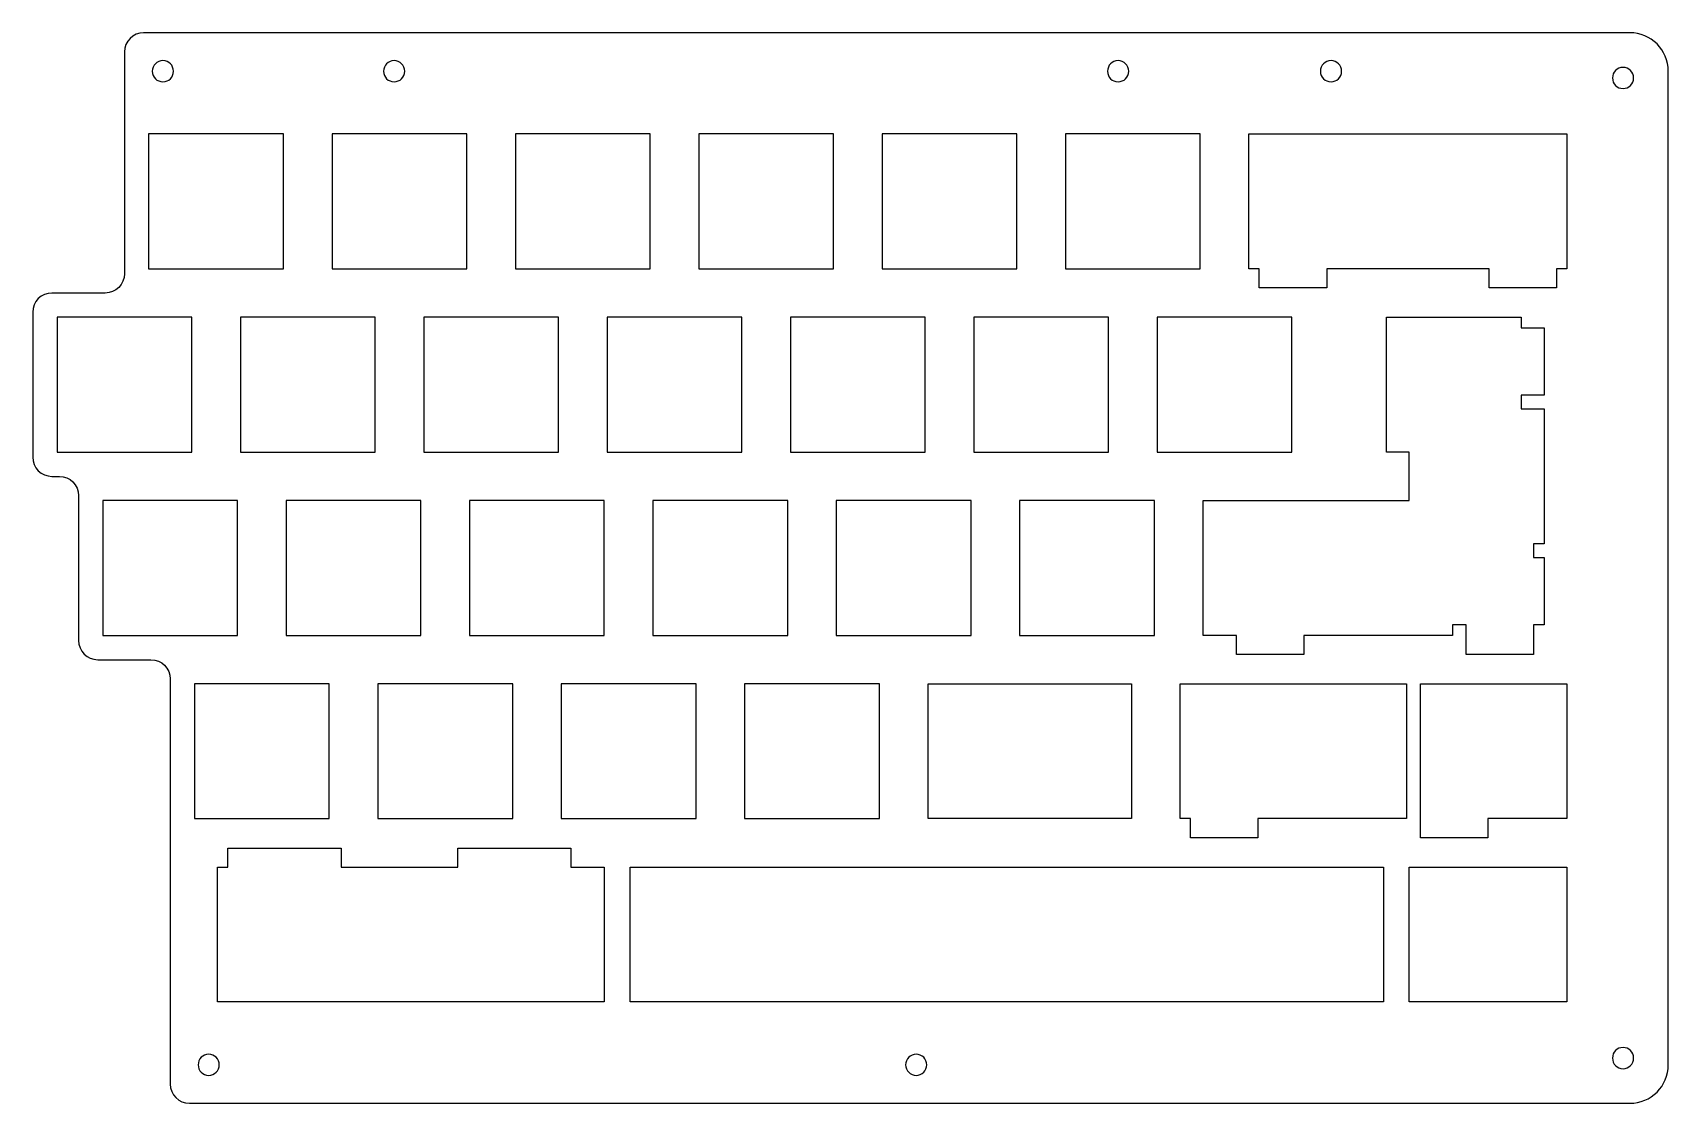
# Model space of a CAD drawing. Header units: inches. Extents: x 61 to 231, y -206 to -94.
import ezdxf

# ---------------------------------------------------------------- set-up
doc = ezdxf.new("R2010")
doc.units = ezdxf.units.IN
doc.header["$MEASUREMENT"] = 0
doc.layers.add('Layer 1', color=7, linetype='Continuous')

msp = doc.modelspace()

# ---------------------------------------------------------------- linework, layer by layer
at = {"layer": 'Layer 1', "color": 178, "lineweight": 25, "true_color": 0x010101}
for points in [[(72.86, -118.95), (86.86, -118.95), (86.86, -104.95), (72.86, -104.95), (72.86, -118.95)], [(91.91, -118.95), (105.91, -118.95), (105.91, -104.95), (91.91, -104.95), (91.91, -118.95)], [(110.96, -118.95), (124.96, -118.95), (124.96, -104.95), (110.96, -104.95), (110.96, -118.95)], [(130.01, -118.95), (144.01, -118.95), (144.01, -104.95), (130.01, -104.95), (130.01, -118.95)], [(149.06, -118.95), (163.06, -118.95), (163.06, -104.95), (149.06, -104.95), (149.06, -118.95)], [(168.11, -118.95), (182.11, -118.95), (182.11, -104.95), (168.11, -104.95), (168.11, -118.95)], [(63.34, -138), (77.34, -138), (77.34, -124), (63.34, -124), (63.34, -138)], [(82.39, -138), (96.39, -138), (96.39, -124), (82.39, -124), (82.39, -138)], [(101.44, -138), (115.44, -138), (115.44, -124), (101.44, -124), (101.44, -138)], [(120.49, -138), (134.49, -138), (134.49, -124), (120.49, -124), (120.49, -138)], [(139.54, -138), (153.54, -138), (153.54, -124), (139.54, -124), (139.54, -138)], [(158.59, -138), (172.59, -138), (172.59, -124), (158.59, -124), (158.59, -138)], [(177.64, -138), (191.64, -138), (191.64, -124), (177.64, -124), (177.64, -138)], [(68.1, -157.05), (82.1, -157.05), (82.1, -143.05), (68.1, -143.05), (68.1, -157.05)], [(87.15, -157.05), (101.15, -157.05), (101.15, -143.05), (87.15, -143.05), (87.15, -157.05)], [(106.2, -157.05), (120.2, -157.05), (120.2, -143.05), (106.2, -143.05), (106.2, -157.05)], [(125.25, -157.05), (139.25, -157.05), (139.25, -143.05), (125.25, -143.05), (125.25, -157.05)], [(144.3, -157.05), (158.3, -157.05), (158.3, -143.05), (144.3, -143.05), (144.3, -157.05)], [(163.35, -157.05), (177.35, -157.05), (177.35, -143.05), (163.35, -143.05), (163.35, -157.05)], [(77.63, -176.1), (91.63, -176.1), (91.63, -162.1), (77.63, -162.1), (77.63, -176.1)], [(96.68, -176.1), (110.68, -176.1), (110.68, -162.1), (96.68, -162.1), (96.68, -176.1)], [(115.73, -176.1), (129.73, -176.1), (129.73, -162.1), (115.73, -162.1), (115.73, -176.1)], [(134.78, -176.1), (148.78, -176.1), (148.78, -162.1), (134.78, -162.1), (134.78, -176.1)]]:
    msp.add_lwpolyline(points, dxfattribs=at)
at = {"layer": 'Layer 1', "color": 195, "lineweight": 25, "true_color": 0x794d9e}
for points, knots in [([(72.34, -94.43), (72.34, -94.43), (226.74, -94.43), (226.74, -94.43), (228.95, -94.43), (230.74, -96.22), (230.74, -98.43), (230.74, -98.43), (230.74, -201.68), (230.74, -201.68), (230.74, -203.89), (228.95, -205.68), (226.74, -205.68), (226.74, -205.68), (77.1, -205.68), (77.1, -205.68), (76, -205.68), (75.1, -204.78), (75.1, -203.68), (75.1, -203.68), (75.1, -161.58), (75.1, -161.58), (75.1, -160.47), (74.21, -159.58), (73.1, -159.58), (73.1, -159.58), (67.58, -159.58), (67.58, -159.58), (66.47, -159.58), (65.58, -158.68), (65.58, -157.58), (65.58, -157.58), (65.58, -142.53), (65.58, -142.53), (65.58, -141.42), (64.68, -140.53), (63.58, -140.53), (63.58, -140.53), (62.81, -140.53), (62.81, -140.53), (61.71, -140.53), (60.81, -139.63), (60.81, -138.53), (60.81, -138.53), (60.81, -123.48), (60.81, -123.48), (60.81, -122.37), (61.71, -121.48), (62.81, -121.48), (62.81, -121.48), (68.34, -121.48), (68.34, -121.48), (69.44, -121.48), (70.34, -120.58), (70.34, -119.48), (70.34, -119.48), (70.34, -96.43), (70.34, -96.43), (70.34, -95.32), (71.23, -94.43), (72.34, -94.43)], [0, 0, 0, 0, 1, 1, 1, 2, 2, 2, 3, 3, 3, 4, 4, 4, 5, 5, 5, 6, 6, 6, 7, 7, 7, 8, 8, 8, 9, 9, 9, 10, 10, 10, 11, 11, 11, 12, 12, 12, 13, 13, 13, 14, 14, 14, 15, 15, 15, 16, 16, 16, 17, 17, 17, 18, 18, 18, 19, 19, 19, 20, 20, 20, 20]), ([(75.44, -98.43), (75.44, -99.04), (74.95, -99.53), (74.34, -99.53), (73.73, -99.53), (73.24, -99.04), (73.24, -98.43), (73.24, -97.82), (73.73, -97.33), (74.34, -97.33), (74.95, -97.33), (75.44, -97.82), (75.44, -98.43)], [0, 0, 0, 0, 1, 1, 1, 2, 2, 2, 3, 3, 3, 4, 4, 4, 4]), ([(99.46, -98.43), (99.46, -99.04), (98.97, -99.53), (98.36, -99.53), (97.76, -99.53), (97.26, -99.04), (97.26, -98.43), (97.26, -97.82), (97.76, -97.33), (98.36, -97.33), (98.97, -97.33), (99.46, -97.82), (99.46, -98.43)], [0, 0, 0, 0, 1, 1, 1, 2, 2, 2, 3, 3, 3, 4, 4, 4, 4]), ([(174.68, -98.43), (174.68, -99.04), (174.19, -99.53), (173.58, -99.53), (172.97, -99.53), (172.48, -99.04), (172.48, -98.43), (172.48, -97.82), (172.97, -97.33), (173.58, -97.33), (174.19, -97.33), (174.68, -97.82), (174.68, -98.43)], [0, 0, 0, 0, 1, 1, 1, 2, 2, 2, 3, 3, 3, 4, 4, 4, 4]), ([(196.8, -98.43), (196.8, -99.04), (196.31, -99.53), (195.7, -99.53), (195.09, -99.53), (194.6, -99.04), (194.6, -98.43), (194.6, -97.82), (195.09, -97.33), (195.7, -97.33), (196.31, -97.33), (196.8, -97.82), (196.8, -98.43)], [0, 0, 0, 0, 1, 1, 1, 2, 2, 2, 3, 3, 3, 4, 4, 4, 4]), ([(227.14, -99.13), (227.14, -99.74), (226.65, -100.23), (226.04, -100.23), (225.43, -100.23), (224.94, -99.74), (224.94, -99.13), (224.94, -98.52), (225.43, -98.03), (226.04, -98.03), (226.65, -98.03), (227.14, -98.52), (227.14, -99.13)], [0, 0, 0, 0, 1, 1, 1, 2, 2, 2, 3, 3, 3, 4, 4, 4, 4]), ([(227.14, -200.98), (227.14, -201.59), (226.65, -202.08), (226.04, -202.08), (225.43, -202.08), (224.94, -201.59), (224.94, -200.98), (224.94, -200.37), (225.43, -199.88), (226.04, -199.88), (226.65, -199.88), (227.14, -200.37), (227.14, -200.98)], [0, 0, 0, 0, 1, 1, 1, 2, 2, 2, 3, 3, 3, 4, 4, 4, 4]), ([(80.2, -201.68), (80.2, -202.29), (79.71, -202.78), (79.1, -202.78), (78.49, -202.78), (78, -202.29), (78, -201.68), (78, -201.07), (78.49, -200.58), (79.1, -200.58), (79.71, -200.58), (80.2, -201.07), (80.2, -201.68)], [0, 0, 0, 0, 1, 1, 1, 2, 2, 2, 3, 3, 3, 4, 4, 4, 4]), ([(153.7, -201.68), (153.7, -202.29), (153.21, -202.78), (152.6, -202.78), (151.99, -202.78), (151.5, -202.29), (151.5, -201.68), (151.5, -201.07), (151.99, -200.58), (152.6, -200.58), (153.21, -200.58), (153.7, -201.07), (153.7, -201.68)], [0, 0, 0, 0, 1, 1, 1, 2, 2, 2, 3, 3, 3, 4, 4, 4, 4])]:
    msp.add_open_spline(points, degree=3, knots=knots, dxfattribs=at)
at = {"layer": 'Layer 1', "color": 178, "lineweight": 25, "true_color": 0x010101}
for points, knots in [([(187.16, -118.95), (187.16, -118.95), (188.25, -118.95), (188.25, -118.95), (188.25, -118.95), (188.25, -120.95), (188.25, -120.95), (188.25, -120.95), (195.25, -120.95), (195.25, -120.95), (195.25, -120.95), (195.25, -118.95), (195.25, -118.95), (200.88, -118.95), (206.5, -118.95), (212.13, -118.95), (212.13, -118.95), (212.13, -120.95), (212.13, -120.95), (212.13, -120.95), (219.13, -120.95), (219.13, -120.95), (219.13, -120.95), (219.13, -118.95), (219.13, -118.95), (219.13, -118.95), (220.21, -118.95), (220.21, -118.95), (220.21, -118.95), (220.21, -104.95), (220.21, -104.95), (209.2, -104.95), (198.18, -104.95), (187.16, -104.95), (187.16, -104.95), (187.16, -118.95), (187.16, -118.95)], [0, 0, 0, 0, 1, 1, 1, 2, 2, 2, 3, 3, 3, 4, 4, 4, 5, 5, 5, 6, 6, 6, 7, 7, 7, 8, 8, 8, 9, 9, 9, 10, 10, 10, 11, 11, 11, 12, 12, 12, 12]), ([(201.45, -138), (201.45, -138), (203.83, -138), (203.83, -138), (203.83, -138), (203.83, -143.05), (203.83, -143.05), (196.69, -143.05), (189.55, -143.05), (182.4, -143.05), (182.4, -143.05), (182.4, -157.05), (182.4, -157.05), (182.4, -157.05), (185.87, -157.05), (185.87, -157.05), (185.87, -157.05), (185.87, -159.05), (185.87, -159.05), (185.87, -159.05), (192.87, -159.05), (192.87, -159.05), (192.87, -159.05), (192.87, -157.05), (192.87, -157.05), (198.02, -157.05), (203.16, -157.05), (208.31, -157.05), (208.31, -157.05), (208.31, -155.97), (208.31, -155.97), (208.31, -155.97), (209.75, -155.97), (209.75, -155.97), (209.75, -155.97), (209.75, -159.05), (209.75, -159.05), (209.75, -159.05), (216.75, -159.05), (216.75, -159.05), (216.75, -159.05), (216.75, -155.97), (216.75, -155.97), (216.75, -155.97), (217.83, -155.97), (217.83, -155.97), (217.83, -155.97), (217.83, -148.97), (217.83, -148.97), (217.83, -148.97), (216.75, -148.97), (216.75, -148.97), (216.75, -148.97), (216.75, -147.53), (216.75, -147.53), (216.75, -147.53), (217.83, -147.53), (217.83, -147.53), (217.83, -147.53), (217.83, -133.53), (217.83, -133.53), (217.83, -133.53), (215.45, -133.53), (215.45, -133.53), (215.45, -133.53), (215.45, -132.09), (215.45, -132.09), (215.45, -132.09), (217.83, -132.09), (217.83, -132.09), (217.83, -132.09), (217.83, -125.09), (217.83, -125.09), (217.83, -125.09), (215.45, -125.09), (215.45, -125.09), (215.45, -125.09), (215.45, -124), (215.45, -124), (215.45, -124), (201.45, -124), (201.45, -124), (201.45, -124), (201.45, -138), (201.45, -138)], [0, 0, 0, 0, 1, 1, 1, 2, 2, 2, 3, 3, 3, 4, 4, 4, 5, 5, 5, 6, 6, 6, 7, 7, 7, 8, 8, 8, 9, 9, 9, 10, 10, 10, 11, 11, 11, 12, 12, 12, 13, 13, 13, 14, 14, 14, 15, 15, 15, 16, 16, 16, 17, 17, 17, 18, 18, 18, 19, 19, 19, 20, 20, 20, 21, 21, 21, 22, 22, 22, 23, 23, 23, 24, 24, 24, 25, 25, 25, 26, 26, 26, 27, 27, 27, 28, 28, 28, 28]), ([(160.97, -176.1), (165.64, -176.1), (170.3, -176.1), (174.97, -176.1), (174.97, -176.1), (174.97, -162.1), (174.97, -162.1), (167.92, -162.1), (160.87, -162.1), (153.83, -162.1), (153.83, -162.1), (153.83, -176.1), (153.83, -176.1), (153.83, -176.1), (160.97, -176.1), (160.97, -176.1)], [0, 0, 0, 0, 1, 1, 1, 2, 2, 2, 3, 3, 3, 4, 4, 4, 5, 5, 5, 5]), ([(189.55, -176.1), (194.21, -176.1), (198.88, -176.1), (203.55, -176.1), (203.55, -176.1), (203.55, -162.1), (203.55, -162.1), (195.7, -162.1), (187.86, -162.1), (180.02, -162.1), (180.02, -162.1), (180.02, -176.1), (180.02, -176.1), (180.02, -176.1), (181.11, -176.1), (181.11, -176.1), (181.11, -176.1), (181.11, -178.1), (181.11, -178.1), (181.11, -178.1), (188.11, -178.1), (188.11, -178.1), (188.11, -178.1), (188.11, -176.1), (188.11, -176.1), (188.11, -176.1), (189.55, -176.1), (189.55, -176.1)], [0, 0, 0, 0, 1, 1, 1, 2, 2, 2, 3, 3, 3, 4, 4, 4, 5, 5, 5, 6, 6, 6, 7, 7, 7, 8, 8, 8, 9, 9, 9, 9]), ([(204.98, -178.1), (204.98, -178.1), (211.98, -178.1), (211.98, -178.1), (211.98, -178.1), (211.98, -176.1), (211.98, -176.1), (211.98, -176.1), (220.21, -176.1), (220.21, -176.1), (220.21, -176.1), (220.21, -162.1), (220.21, -162.1), (215.14, -162.1), (210.06, -162.1), (204.98, -162.1), (204.98, -162.1), (204.98, -178.1), (204.98, -178.1)], [0, 0, 0, 0, 1, 1, 1, 2, 2, 2, 3, 3, 3, 4, 4, 4, 5, 5, 5, 6, 6, 6, 6]), ([(94.3, -195.15), (102.93, -195.15), (111.57, -195.15), (120.2, -195.15), (120.2, -195.15), (120.2, -181.15), (120.2, -181.15), (120.2, -181.15), (116.73, -181.15), (116.73, -181.15), (116.73, -181.15), (116.73, -179.15), (116.73, -179.15), (112.81, -179.15), (108.89, -179.15), (104.97, -179.15), (104.97, -179.15), (104.97, -181.15), (104.97, -181.15), (100.93, -181.15), (96.89, -181.15), (92.86, -181.15), (92.86, -181.15), (92.86, -179.15), (92.86, -179.15), (88.94, -179.15), (85.02, -179.15), (81.09, -179.15), (81.09, -179.15), (81.09, -181.15), (81.09, -181.15), (81.09, -181.15), (80.01, -181.15), (80.01, -181.15), (80.01, -181.15), (80.01, -195.15), (80.01, -195.15), (84.77, -195.15), (89.53, -195.15), (94.3, -195.15)], [0, 0, 0, 0, 1, 1, 1, 2, 2, 2, 3, 3, 3, 4, 4, 4, 5, 5, 5, 6, 6, 6, 7, 7, 7, 8, 8, 8, 9, 9, 9, 10, 10, 10, 11, 11, 11, 12, 12, 12, 13, 13, 13, 13]), ([(122.87, -195.15), (148.97, -195.15), (175.07, -195.15), (201.16, -195.15), (201.16, -195.15), (201.16, -181.15), (201.16, -181.15), (175.07, -181.15), (148.97, -181.15), (122.87, -181.15), (122.87, -181.15), (122.87, -195.15), (122.87, -195.15)], [0, 0, 0, 0, 1, 1, 1, 2, 2, 2, 3, 3, 3, 4, 4, 4, 4]), ([(203.83, -195.15), (209.29, -195.15), (214.75, -195.15), (220.21, -195.15), (220.21, -195.15), (220.21, -181.15), (220.21, -181.15), (214.75, -181.15), (209.29, -181.15), (203.83, -181.15), (203.83, -181.15), (203.83, -195.15), (203.83, -195.15)], [0, 0, 0, 0, 1, 1, 1, 2, 2, 2, 3, 3, 3, 4, 4, 4, 4])]:
    msp.add_open_spline(points, degree=3, knots=knots, dxfattribs=at)

doc.saveas('drawing.dxf')
